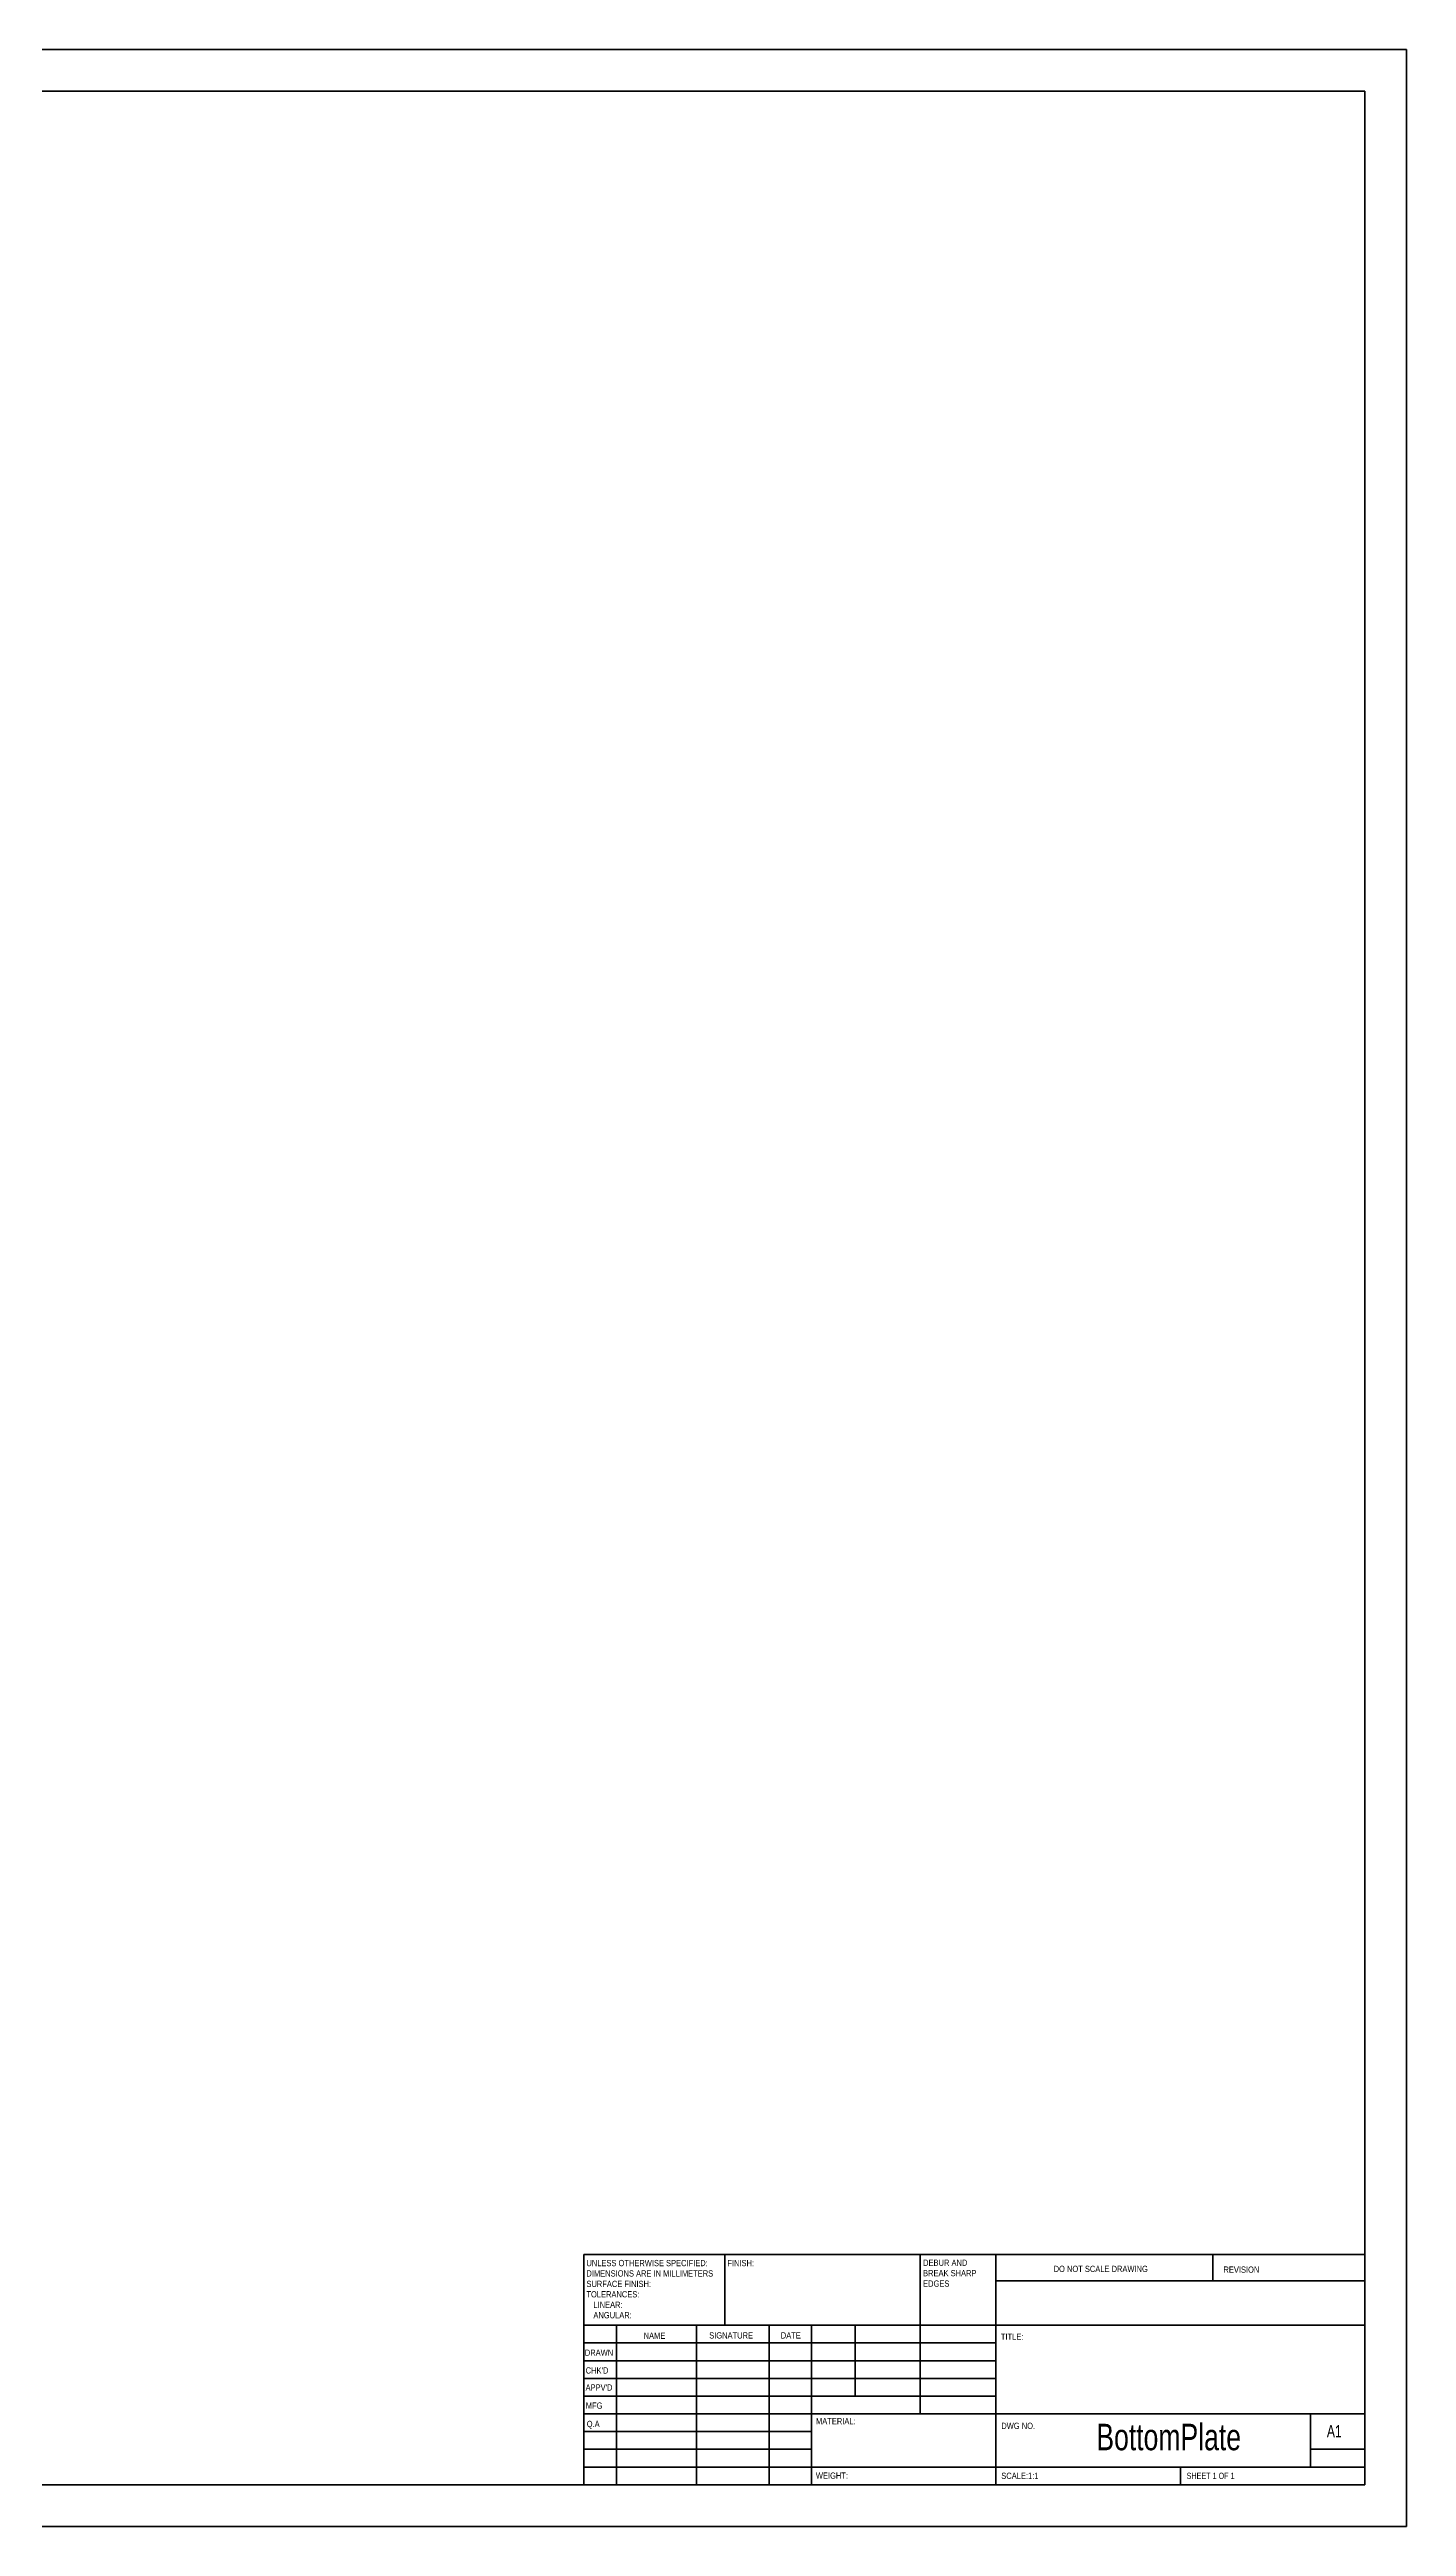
# Model space of a CAD drawing. Header units: inches. Extents: x 0 to 33.1, y 0 to 23.4.
# Drawn here: x 20.31 to 33.11, y 0.01 to 23.39 of the extents above; entities that cross this region are included whole.
import ezdxf

# ---------------------------------------------------------------- set-up
doc = ezdxf.new("R2010")
doc.units = ezdxf.units.IN
doc.header["$MEASUREMENT"] = 0
doc.styles.add('SLDTEXTSTYLE0', font='TXT', dxfattribs={"width": 0.75})
doc.styles.add('SLDTEXTSTYLE1', font='TXT', dxfattribs={"width": 0.6875})

# ---------------------------------------------------------------- blocks, each defined once
blk = doc.blocks.new('SW_NOTE_0')
at = {"color": 0, "linetype": 'Continuous', "lineweight": 0, "attachment_point": 1, "style": 'SLDTEXTSTYLE0'}
for s, insert, char_height in [('DEBUR AND', (0, 0.076), 0.0591), ('BREAK SHARP', (0, -0.022), 0.05906), ('EDGES', (0, -0.121), 0.0591)]:
    blk.add_mtext(s, dxfattribs=dict(at, insert=insert, char_height=char_height))
blk = doc.blocks.new('SW_NOTE_1')
at = {"color": 0, "linetype": 'Continuous', "lineweight": 0, "attachment_point": 1, "style": 'SLDTEXTSTYLE0'}
for s, insert, char_height in [('UNLESS OTHERWISE SPECIFIED:', (0, 0.076), 0.05906), ('TOLERANCES:', (0, -0.219), 0.05906), ('SURFACE FINISH:', (0, -0.121), 0.05906), ('DIMENSIONS ARE IN MILLIMETERS', (0, -0.022), 0.05906), ('ANGULAR:', (0.066, -0.416), 0.0591), ('LINEAR:', (0.066, -0.318), 0.0591)]:
    blk.add_mtext(s, dxfattribs=dict(at, insert=insert, char_height=char_height))

msp = doc.modelspace()

# ---------------------------------------------------------------- linework, layer by layer
at = {"color": 7, "linetype": 'Continuous', "lineweight": 40}
for p, q in [((0.003, 23.394), (33.113, 23.394)), ((33.113, 0.008), (33.113, 23.394)), ((0.987, 23.001), (32.72, 23.001)), ((32.72, 0.402), (32.72, 23.001)), ((25.35, 2.577), (32.72, 2.577)), ((25.35, 2.577), (25.35, 0.402)), ((26.68, 1.908), (26.68, 2.577)), ((28.523, 2.577), (28.523, 1.071)), ((29.239, 2.577), (29.239, 0.402)), ((31.287, 2.326), (31.287, 2.577)), ((32.72, 2.577), (32.72, 0.402)), ((32.72, 2.326), (29.239, 2.326)), ((32.72, 1.908), (25.35, 1.908)), ((25.657, 1.908), (25.657, 0.402)), ((26.412, 1.908), (26.412, 0.402)), ((27.098, 1.908), (27.098, 0.402)), ((27.499, 0.402), (27.499, 1.908)), ((27.909, 1.239), (27.909, 1.908)), ((29.239, 1.741), (25.35, 1.741)), ((29.239, 1.573), (25.35, 1.573)), ((29.239, 1.406), (25.35, 1.406)), ((29.239, 1.239), (25.35, 1.239)), ((27.499, 1.071), (25.35, 1.071)), ((27.499, 1.071), (32.72, 1.071)), ((32.208, 0.569), (32.208, 1.071)), ((27.499, 0.904), (25.35, 0.904)), ((27.499, 0.737), (25.35, 0.737)), ((32.72, 0.737), (32.208, 0.737)), ((25.35, 0.569), (32.72, 0.569)), ((30.979, 0.402), (30.979, 0.569)), ((0.987, 0.402), (32.72, 0.402)), ((0.003, 0.008), (33.113, 0.008))]:
    msp.add_line(p, q, dxfattribs=at)

# ---------------------------------------------------------------- block references
at = {"color": 7, "linetype": 'Continuous', "lineweight": 0}
for name, p in [('SW_NOTE_1', (25.373, 2.449)), ('SW_NOTE_0', (28.551, 2.452))]:
    msp.add_blockref(name, p, dxfattribs=at)

# ---------------------------------------------------------------- texts
for s, insert, char_height, attachment_point, style in [('FINISH:', (26.703, 2.525), 0.0591, 1, 'SLDTEXTSTYLE0'), ('DO NOT SCALE DRAWING', (29.783, 2.47), 0.05906, 1, 'SLDTEXTSTYLE0'), ('REVISION', (31.386, 2.463), 0.0591, 1, 'SLDTEXTSTYLE0'), ('DRAWN', (25.358, 1.679), 0.0591, 1, 'SLDTEXTSTYLE0'), ('NAME', (25.913, 1.839), 0.0591, 1, 'SLDTEXTSTYLE0'), ('SIGNATURE', (26.532, 1.842), 0.0591, 1, 'SLDTEXTSTYLE0'), ('DATE', (27.208, 1.842), 0.0591, 1, 'SLDTEXTSTYLE0'), ('TITLE:', (29.285, 1.83), 0.0591, 1, 'SLDTEXTSTYLE0'), ("CHK'D", (25.366, 1.511), 0.0591, 1, 'SLDTEXTSTYLE0'), ("APPV'D", (25.365, 1.35), 0.0591, 1, 'SLDTEXTSTYLE0'), ('MFG', (25.367, 1.179), 0.0591, 1, 'SLDTEXTSTYLE0'), ('Q.A', (25.376, 1.006), 0.0591, 1, 'SLDTEXTSTYLE0'), ('MATERIAL:', (27.54, 1.032), 0.0591, 1, 'SLDTEXTSTYLE0'), ('DWG NO.', (29.289, 0.988), 0.0591, 1, 'SLDTEXTSTYLE0'), ('BottomPlate', (30.869, 0.978), 0.25, 2, 'SLDTEXTSTYLE0'), ('A1', (32.362, 0.965), 0.1146, 1, 'SLDTEXTSTYLE0'), ('WEIGHT:', (27.539, 0.518), 0.059, 1, 'SLDTEXTSTYLE0'), ('SCALE:1:1', (29.289, 0.516), 0.0591, 1, 'SLDTEXTSTYLE0'), ('SHEET 1 OF 1', (31.038, 0.516), 0.05906, 1, 'SLDTEXTSTYLE1')]:
    msp.add_mtext(s, dxfattribs=dict(at, insert=insert, char_height=char_height, attachment_point=attachment_point, style=style))

doc.saveas('drawing.dxf')
